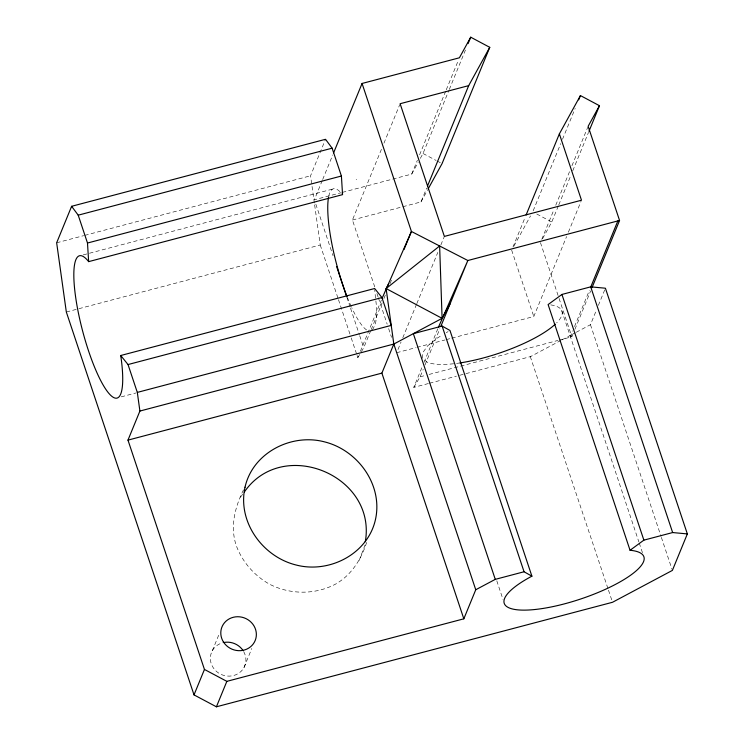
<?xml version="1.0" encoding="UTF-8"?>
<svg xmlns="http://www.w3.org/2000/svg" width="744" height="744" viewBox="0 0 744 744"><rect width="100%" height="100%" fill="white"/><g stroke="black" fill="none" stroke-linecap="round" stroke-linejoin="round"><path stroke-width="0.56" stroke-dasharray="3.72 2.79" d="M422.564 358.236L422.722 352.693L427.623 345.895L436.914 338.315L442.503 334.949M243.474 489.85C235.002 507.166 229.859 526.687 236.276 545.622C242.367 562.018 254.225 575.521 269.402 584.133C290.104 594.791 315.465 595.023 336.018 583.854C351.949 574.628 361.649 558.567 366.997 541.362M359.175 560.446L365.016 545.064M314.377 203.019L310.564 175.789L325.528 139.295M322.245 180.569L314.368 199.773L341.217 192.687M322.682 179.499L332.745 154.957M374.734 286.914L352.433 220.019L382.184 147.47M383.941 143.201L399.686 104.792M212.31 650.73L219.266 633.767M342.333 192.389L411.702 174.087L417.393 160.22M419.579 154.882L445.833 90.861M446.27 89.801L458.527 59.92M420.332 158.398L423.02 153.497L448.837 90.545M449.283 89.485L465.465 50.006M352.433 220.019L420.983 201.931L426.675 188.065M357.074 355.427L357.799 357.613L358.654 355.53M360.366 351.354L381.337 300.213M361.352 351.707L363.723 347.764L370.735 330.662M371.172 329.592L382.137 302.873M383.885 298.595L385.643 294.317M390.023 283.631L391.781 279.353M243.976 667.573L251.798 648.489M397.993 349.503L401.053 342.035M402.802 337.767L416.37 304.687M416.807 303.617L437.816 252.411M440.876 244.943L444.373 236.406M428.377 383.541L413.776 387.401L422.341 366.513M424.052 362.337L438.542 327.007M413.776 387.401L420.146 376.808L423.215 369.322M424.973 365.044L439.871 328.709M512.979 246.98L525.236 217.108M533.169 210.803L560.744 143.592M562.492 139.323L575.186 108.382M541.762 239.391L554.01 209.51M555.759 205.242L570.202 170.032M571.95 165.763L587.704 127.354M542.599 238.666L551.769 222L558.335 205.995M558.772 204.925L571.02 175.054M572.768 170.785L588.523 132.376M451.748 338.167L533.792 316.516L566.612 236.499M568.36 232.23L581.055 201.289M570.164 337.218L572.787 330.82M574.535 326.551L589.415 290.272M558.967 340.175L571.857 336.772L573.168 333.572M574.917 329.304L590.671 290.895M576.237 332.27L590.448 324.7L596.604 309.681M598.362 305.384L605.411 288.216M411.702 174.087L418.175 162.322M420.983 201.931L427.642 189.832M513.89 246.152L530.519 215.909M357.799 357.613L360.756 352.693M372.391 329.852C380.017 318.19 375.413 302.678 374.771 289.649M240.433 497.271L243.056 493.728M446.242 332.708L448.102 331.592M561.013 340.371L530.574 356.581L457.579 375.841M562.027 339.831L575.224 332.81M56.656 242.786L83.616 235.671M84.742 235.374L310.564 175.789M83.198 254.904L332.615 189.088M66.328 312.006L320.246 244.999L314.535 204.154M121.216 396.859L135.827 392.999M396.682 352.703L415.784 347.662M416.91 347.364L445.005 339.952M446.13 339.655L450.622 338.464M420.146 376.808L424.619 375.627M429.102 374.446L557.842 340.473M429.502 383.253L456.453 376.139M356.162 179.639L356.692 179.611M530.24 356.469L608.108 589.053M423.02 153.497L436.049 160.425M437.044 160.955L441.053 163.094M536.74 214.002L551.769 222M424.908 360.254L427.13 362.161A73.582 20.051 -18.4 0 0 455.402 363.556M590.448 324.7L660.998 536.247M661.36 537.354L672.018 569.299M540.442 242.591L558.707 297.349M559.07 298.446L571.857 336.772M561.701 310.518L638.864 541.892M639.226 542.999L642.537 552.913M511.667 250.179L533.792 316.516M608.471 590.159L612.517 602.277M496.787 580.804L503.028 599.534M376.929 293.489L378.026 296.782M378.398 297.879L387.168 324.189M388.638 328.578L391.558 337.348M315.828 204.154L333.014 255.676M346.909 297.34L350.192 307.207M350.564 308.304L359.333 334.614M359.705 335.702L363.723 347.764M320.246 244.999L338.111 298.577M338.474 299.665L350.87 336.837M351.233 337.934L356.702 354.33M550.746 304.882A73.582 20.051 -18.4 0 1 556.633 322.859M459.997 362.923A73.582 20.051 -18.4 0 1 456.537 363.407M366.587 329.927A73.582 16.182 75.2 0 1 351.754 307.7M351.261 306.621A73.582 16.182 75.2 0 1 347.625 298.065M328.718 196.397A73.582 16.182 75.2 0 1 342.556 194.64M243.679 651.567A17.949 16.814 22.3 0 1 235.774 674.808A17.949 16.814 22.3 0 1 211.612 664.68A17.949 16.814 22.3 0 1 222.679 642.769"/><path stroke-width="1.12" d="M365.295 541.762C376.929 475.425 282.608 436.486 244.367 491.961M120.733 355.511A73.582 16.182 75.2 0 1 107.908 392.2A73.582 16.182 75.2 0 1 75.814 298.335A73.582 16.182 75.2 0 1 88.638 261.637L342.556 194.64L341.412 176.021L332.122 148.177L325.528 139.295L71.619 206.302L56.656 242.786L66.328 312.006L194.017 694.887L216.411 706.8L612.517 602.277L672.381 570.406L687.344 533.913L605.411 288.216L590.708 286.849L561.934 294.447L548.114 304.566L630.056 550.272A73.582 20.051 -18.4 0 1 616.227 583.984A73.582 20.051 -18.4 0 1 518.075 609.885A73.582 20.051 -18.4 0 1 531.904 576.172L449.971 330.466L442.113 326.067L413.339 333.656L495.272 579.362L475.751 589.75L463.828 618.822L226.846 681.355L204.451 669.442L127.977 440.123L139.9 411.051L137.315 392.404L128.024 364.551L120.733 355.511L374.651 288.505L381.942 297.553L391.223 325.398L137.315 392.404M333.619 152.827L362.068 83.468L459.401 57.79L470.719 37.2L489.757 47.328L442.057 163.624L428.191 188.827M194.017 694.887L204.451 669.442M468.097 43.598L470.719 37.2M427.549 185.926L468.683 85.634L489.757 47.328M382.165 298.214L411.423 231.468L362.068 83.468M216.411 706.8L226.846 681.355M404.001 249.547L411.423 231.468L467.846 260.512L619.557 220.475L588.141 126.294L599.469 105.704L580.432 95.576L559.367 133.883L526.11 214.97M463.828 618.822L381.886 373.125L393.818 344.053L386.117 288.56L388.768 283.743M438.542 327.007L467.846 260.512L440.755 326.57M578.683 99.845L580.432 95.576M588.96 131.307L599.469 105.704M590.727 287.072L617.855 220.922M591.982 287.696L619.557 220.475M449.953 304.119L442.094 318.348L393.818 344.053L139.9 411.051M630.056 550.272L643.876 540.144L672.65 532.555L687.344 533.913M468.683 85.634L400.123 103.723L444.373 236.406L581.492 200.22L559.367 133.883M71.619 206.302L78.213 215.174L332.122 148.177M88.638 261.637L87.494 243.028L341.412 176.021M128.024 364.551L381.942 297.553M127.977 440.123L381.886 373.125M495.272 579.362L524.055 571.764L531.904 576.172M590.708 286.849L672.65 532.555M561.934 294.447L643.876 540.144M442.113 326.067L524.055 571.764M393.818 344.053L475.751 589.75M336.669 266.64L346.537 296.242M78.213 215.174L87.494 243.028M555.266 324.179A73.582 20.051 -18.4 0 1 459.997 362.923M347.206 297.005A73.582 16.182 75.2 0 1 328.504 197.495M223.795 642.509A17.949 16.814 22.3 0 1 243.083 650.6M245.018 487.208C237.262 521.86 262.632 556.837 296.224 565.031C329.35 573.68 367.769 554.01 375.45 519.619C383.207 484.967 357.836 449.99 324.245 441.797C291.118 433.157 252.7 452.826 245.018 487.208M439.63 245.985L386.117 288.56L442.094 318.348L439.63 245.985M223.637 642.267A17.949 16.814 22.3 0 0 254.411 642.137A17.949 16.814 22.3 0 0 237.68 616.73A17.949 16.814 22.3 0 0 223.637 642.267"/></g></svg>
